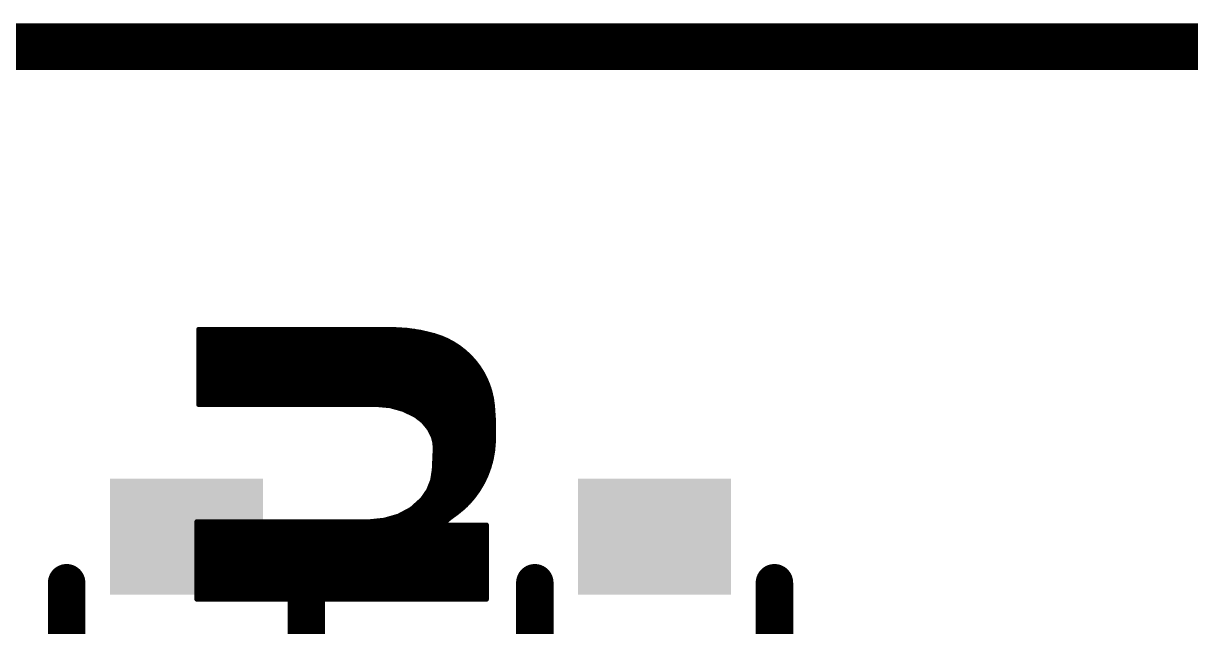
# Model space of a CAD drawing. Extents: x -15.4 to 59.8, y -10.2 to 15.4.
# Drawn here: x 6.74 to 13.07, y 12.09 to 15.37 of the extents above; entities that cross this region are included whole.
import ezdxf

# ---------------------------------------------------------------- set-up
doc = ezdxf.new("R2010")
doc.units = 0
for name, color, linetype in [('1', 12, 'CONTINUOUS'), ('16', 132, 'CONTINUOUS'), ('20', 53, 'CONTINUOUS'), ('21', 41, 'CONTINUOUS'), ('22', 40, 'CONTINUOUS')]:
    doc.layers.add(name, color=color, linetype=linetype)

# ---------------------------------------------------------------- blocks, each defined once
blk = doc.blocks.new('RECT')
blk.add_solid([(-0.5, -0.5), (0.5, -0.5), (-0.5, 0.5), (0.5, 0.5)])

msp = doc.modelspace()

# ---------------------------------------------------------------- linework, layer by layer
at = {"layer": '1', "const_width": 0.254}
msp.add_lwpolyline([(0, 15.24), (59.69, 15.24)], dxfattribs=at)
at = {"layer": '16', "const_width": 0.254}
msp.add_lwpolyline([(0, 15.24), (59.69, 15.24)], dxfattribs=at)
at = {"layer": '20', "const_width": 0.254}
msp.add_lwpolyline([(59.69, 15.24), (0, 15.24)], dxfattribs=at)
at = {"layer": '21', "const_width": 0.2032}
for points in [[(6.97, 10.93), (6.97, 12.33)], [(8.27, 10.93), (8.27, 12.33)], [(9.51, 10.93), (9.51, 12.33)], [(10.81, 10.93), (10.81, 12.33)]]:
    msp.add_lwpolyline(points, dxfattribs=at)
at = {"layer": '21', "const_width": 0.1016}
for points in [[(7.0208, 12.33, 1), (6.9192, 12.33)], [(8.3208, 12.33, 1), (8.2192, 12.33)], [(9.5608, 12.33, 1), (9.4592, 12.33)], [(10.8608, 12.33, 1), (10.7592, 12.33)]]:
    msp.add_lwpolyline(points, format="xyb", dxfattribs=at)
at = {"layer": '22'}
for points, const_width in [([(7.6924, 13.7058, 1), (7.6796, 13.7058)], 0.0127), ([(7.6924, 13.7058, 1), (7.6796, 13.7058)], 0.0127), ([(7.686, 13.7121, 1), (7.686, 13.6995)], 0.0127), ([(7.686, 13.7121, 1), (7.686, 13.6995)], 0.0127), ([(7.686, 13.6969, 1), (7.686, 13.6843)], 0.0127), ([(8.7406, 13.7121, 1), (8.7396, 13.6995)], 0.0127), ([(8.9637, 13.6728, 0.0668), (8.7401, 13.7058)], 0.0254), ([(8.7402, 13.7121, 1), (8.74, 13.6995)], 0.0127), ([(8.7401, 13.6995, 1), (8.7401, 13.7121)], 0.0127), ([(8.7401, 13.6995, 1), (8.7401, 13.7121)], 0.0127), ([(8.8543, 13.703, 1), (8.8517, 13.6906)], 0.0127), ([(8.8525, 13.6904, 1), (8.8535, 13.7031)], 0.0127), ([(8.8815, 13.6843, 1), (8.8815, 13.6969)], 0.0127), ([(8.966, 13.6787, 1), (8.9614, 13.6669)], 0.0127), ([(9.1567, 13.5585, 0.1281), (8.9637, 13.6728)], 0.0254), ([(8.9655, 13.6789, 1), (8.9619, 13.6667)], 0.0127), ([(8.9619, 13.6667, 1), (8.9655, 13.6789)], 0.0127), ([(8.9624, 13.6666, 1), (8.965, 13.679)], 0.0127), ([(7.686, 13.6715, 1), (7.686, 13.6589)], 0.0127), ([(7.686, 13.6462, 1), (7.686, 13.6335)], 0.0127), ([(7.686, 13.6207, 1), (7.686, 13.6081)], 0.0127), ([(8.9836, 13.6589, 1), (8.9836, 13.6715)], 0.0127), ([(9.0375, 13.6513, 1), (9.031, 13.6404)], 0.0127), ([(9.032, 13.6399, 1), (9.0365, 13.6518)], 0.0127), ([(9.0445, 13.6335, 1), (9.0445, 13.6462)], 0.0127), ([(9.0874, 13.6081, 1), (9.0874, 13.6207)], 0.0127), ([(9.1033, 13.6122, 1), (9.0951, 13.6026)], 0.0127), ([(9.0959, 13.6019, 1), (9.1024, 13.6129)], 0.0127), ([(7.686, 13.57, 1), (7.686, 13.5573)], 0.0127), ([(7.686, 13.5953, 1), (7.686, 13.5827)], 0.0127), ([(9.1208, 13.5827, 1), (9.1208, 13.5953)], 0.0127), ([(9.1617, 13.5624, 1), (9.1517, 13.5546)], 0.0127), ([(9.2812, 13.2918, 0.1741), (9.1567, 13.5585)], 0.0254), ([(9.1612, 13.563, 1), (9.1522, 13.554)], 0.0127), ([(9.1507, 13.5573, 1), (9.1507, 13.57)], 0.0127), ([(9.1522, 13.554, 1), (9.1612, 13.563)], 0.0127), ([(9.1526, 13.5537, 1), (9.1608, 13.5633)], 0.0127), ([(7.686, 13.4938, 1), (7.686, 13.4811)], 0.0127), ([(7.686, 13.5445, 1), (7.686, 13.5319)], 0.0127), ([(7.686, 13.5191, 1), (7.686, 13.5065)], 0.0127), ([(9.1727, 13.5319, 1), (9.1727, 13.5445)], 0.0127), ([(9.1927, 13.5065, 1), (9.1927, 13.5191)], 0.0127), ([(9.2242, 13.4827, 1), (9.2127, 13.4773)], 0.0127), ([(9.2126, 13.4811, 1), (9.2126, 13.4938)], 0.0127), ([(9.2134, 13.4761, 1), (9.2234, 13.4839)], 0.0127), ([(7.686, 13.4684, 1), (7.686, 13.4557)], 0.0127), ([(7.686, 13.4429, 1), (7.686, 13.4303)], 0.0127), ([(9.2269, 13.4557, 1), (9.2269, 13.4684)], 0.0127), ([(9.2387, 13.4303, 1), (9.2387, 13.4429)], 0.0127), ([(7.686, 13.4176, 1), (7.686, 13.4049)], 0.0127), ([(7.686, 13.3922, 1), (7.686, 13.3795)], 0.0127), ([(7.686, 13.3667, 1), (7.686, 13.3541)], 0.0127), ([(9.2506, 13.4049, 1), (9.2506, 13.4176)], 0.0127), ([(9.2669, 13.3908, 1), (9.2545, 13.3882)], 0.0127), ([(9.2549, 13.3868, 1), (9.2664, 13.3922)], 0.0127), ([(9.2615, 13.3795, 1), (9.2615, 13.3922)], 0.0127), ([(9.2668, 13.3541, 1), (9.2668, 13.3667)], 0.0127), ([(7.6796, 13.2969, 1), (7.6924, 13.2969)], 0.0127), ([(7.6796, 13.2969, 1), (7.6924, 13.2969)], 0.0127), ([(7.686, 13.3414, 1), (7.686, 13.3287)], 0.0127), ([(7.686, 13.316, 1), (7.686, 13.3033)], 0.0127), ([(7.686, 13.3033, 1), (7.686, 13.2906)], 0.0127), ([(7.686, 13.3033, 1), (7.686, 13.2906)], 0.0127), ([(8.6518, 13.3032, 1), (8.6506, 13.2906)], 0.0127), ([(8.8621, 13.2385, 0.136), (8.6512, 13.2969)], 0.0254), ([(8.6512, 13.3032, 1), (8.6512, 13.2906)], 0.0127), ([(8.6512, 13.2906, 1), (8.6512, 13.3033)], 0.0127), ([(8.6512, 13.2906, 1), (8.6512, 13.3033)], 0.0127), ([(8.7263, 13.2964, 1), (8.7229, 13.2842)], 0.0127), ([(8.7241, 13.284, 1), (8.7252, 13.2966)], 0.0127), ([(9.2721, 13.3287, 1), (9.2721, 13.3414)], 0.0127), ([(9.2875, 13.292, 1), (9.2749, 13.2916)], 0.0127), ([(9.2862, 13.0912, 0.0335), (9.2812, 13.2918)], 0.0254), ([(9.2875, 13.2924, 1), (9.2749, 13.2912)], 0.0127), ([(9.275, 13.2905, 1), (9.2874, 13.2931)], 0.0127), ([(9.2775, 13.3033, 1), (9.2775, 13.316)], 0.0127), ([(8.7466, 13.2905, 1), (8.7466, 13.2779)], 0.0127), ([(8.7985, 13.2763, 1), (8.7929, 13.2649)], 0.0127), ([(8.794, 13.2645, 1), (8.7974, 13.2767)], 0.0127), ([(8.8201, 13.2652, 1), (8.8201, 13.2525)], 0.0127), ([(8.866, 13.2435, 1), (8.8582, 13.2335)], 0.0127), ([(8.9586, 13.1216, 0.1719), (8.8621, 13.2385)], 0.0254), ([(8.8654, 13.2439, 1), (8.8588, 13.2331)], 0.0127), ([(8.8588, 13.2331, 1), (8.8654, 13.2439)], 0.0127), ([(8.8593, 13.2328, 1), (8.8649, 13.2442)], 0.0127), ([(8.8688, 13.2398, 1), (8.8688, 13.2271)], 0.0127), ([(9.2749, 13.2912, 1), (9.2875, 13.2924)], 0.0127), ([(9.2814, 13.2779, 1), (9.2814, 13.2905)], 0.0127), ([(9.282, 13.2525, 1), (9.282, 13.2652)], 0.0127), ([(9.2827, 13.2271, 1), (9.2827, 13.2398)], 0.0127), ([(8.9019, 13.2143, 1), (8.9019, 13.2017)], 0.0127), ([(8.9078, 13.2113, 1), (8.898, 13.2032)], 0.0127), ([(8.899, 13.2022, 1), (8.9068, 13.2123)], 0.0127), ([(8.9232, 13.189, 1), (8.9232, 13.1763)], 0.0127), ([(8.9413, 13.1704, 1), (8.93, 13.1648)], 0.0127), ([(8.9307, 13.1636, 1), (8.9405, 13.1716)], 0.0127), ([(9.2833, 13.2017, 1), (9.2833, 13.2143)], 0.0127), ([(9.2839, 13.1763, 1), (9.2839, 13.189)], 0.0127), ([(8.9408, 13.1636, 1), (8.9408, 13.1509)], 0.0127), ([(8.9535, 13.1381, 1), (8.9535, 13.1255)], 0.0127), ([(8.9648, 13.1232, 1), (8.9524, 13.12)], 0.0127), ([(8.9687, 13.0556, 0.0992), (8.9586, 13.1216)], 0.0254), ([(8.9646, 13.1238, 1), (8.9526, 13.1194)], 0.0127), ([(8.9526, 13.1194, 1), (8.9646, 13.1238)], 0.0127), ([(8.9529, 13.1188, 1), (8.9643, 13.1244)], 0.0127), ([(8.9625, 13.1128, 1), (8.9625, 13.1001)], 0.0127), ([(9.2846, 13.1509, 1), (9.2846, 13.1636)], 0.0127), ([(9.2852, 13.1255, 1), (9.2852, 13.1381)], 0.0127), ([(9.2858, 13.1001, 1), (9.2858, 13.1128)], 0.0127), ([(8.9687, 13.0556, 0.0006), (8.9637, 12.9438)], 0.0254), ([(8.9733, 13.0894, 1), (8.9606, 13.0888)], 0.0127), ([(8.9608, 13.0875, 1), (8.9731, 13.0907)], 0.0127), ([(8.9674, 13.0874, 1), (8.9674, 13.0747)], 0.0127), ([(8.9624, 13.0559, 1), (8.975, 13.0553)], 0.0127), ([(8.975, 13.0553, 1), (8.9624, 13.0559)], 0.0127), ([(8.975, 13.0553, 1), (8.9624, 13.0559)], 0.0127), ([(8.9687, 13.0619, 1), (8.9687, 13.0493)], 0.0127), ([(8.9624, 13.0553, 1), (8.975, 13.0559)], 0.0127), ([(9.177, 12.7965, 0.1577), (9.2862, 13.0912)], 0.0254), ([(9.2799, 13.0915, 1), (9.2925, 13.0909)], 0.0127), ([(9.2925, 13.0903, 1), (9.2799, 13.0921)], 0.0127), ([(9.2925, 13.0909, 1), (9.2799, 13.0915)], 0.0127), ([(9.2799, 13.091, 1), (9.2925, 13.0914)], 0.0127), ([(9.281, 13.0493, 1), (9.281, 13.0619)], 0.0127), ([(9.2847, 13.0747, 1), (9.2847, 13.0874)], 0.0127), ([(8.9653, 12.9857, 1), (8.9653, 12.9731)], 0.0127), ([(8.9664, 13.0112, 1), (8.9664, 12.9985)], 0.0127), ([(8.9676, 13.0366, 1), (8.9676, 13.0239)], 0.0127), ([(9.2644, 12.987, 1), (9.277, 12.9851)], 0.0127), ([(9.2767, 12.9838, 1), (9.2648, 12.9882)], 0.0127), ([(9.2682, 12.9731, 1), (9.2682, 12.9857)], 0.0127), ([(9.2735, 12.9985, 1), (9.2735, 13.0112)], 0.0127), ([(9.2772, 13.0239, 1), (9.2772, 13.0366)], 0.0127), ([(8.9002, 12.7838, 0.1688), (8.9637, 12.9438)], 0.0254), ([(8.9613, 12.935, 1), (8.9613, 12.9223)], 0.0127), ([(8.9574, 12.9441, 1), (8.97, 12.9435)], 0.0127), ([(8.9574, 12.9441, 1), (8.97, 12.9435)], 0.0127), ([(8.97, 12.9428, 1), (8.9574, 12.9448)], 0.0127), ([(8.97, 12.9435, 1), (8.9574, 12.9441)], 0.0127), ([(8.9642, 12.9604, 1), (8.9642, 12.9477)], 0.0127), ([(9.2494, 12.9223, 1), (9.2494, 12.935)], 0.0127), ([(9.2588, 12.9477, 1), (9.2588, 12.9604)], 0.0127), ([(8.9413, 12.8588, 1), (8.9413, 12.8461)], 0.0127), ([(8.9514, 12.8841, 1), (8.9514, 12.8715)], 0.0127), ([(8.9484, 12.8871, 1), (8.961, 12.8852)], 0.0127), ([(8.9606, 12.8838, 1), (8.9488, 12.8885)], 0.0127), ([(8.9574, 12.9095, 1), (8.9574, 12.8969)], 0.0127), ([(9.2123, 12.8461, 1), (9.2123, 12.8588)], 0.0127), ([(9.2278, 12.8886, 1), (9.2397, 12.8842)], 0.0127), ([(9.2391, 12.883, 1), (9.2284, 12.8898)], 0.0127), ([(9.2284, 12.8715, 1), (9.2284, 12.8841)], 0.0127), ([(9.24, 12.8969, 1), (9.24, 12.9095)], 0.0127), ([(8.7706, 12.6924, 0.1229), (8.9002, 12.7838)], 0.0254), ([(8.8954, 12.7879, 1), (8.905, 12.7797)], 0.0127), ([(8.895, 12.7874, 1), (8.9054, 12.7802)], 0.0127), ([(8.905, 12.7797, 1), (8.8954, 12.7879)], 0.0127), ([(8.9045, 12.7791, 1), (8.8959, 12.7885)], 0.0127), ([(8.9124, 12.8079, 1), (8.9124, 12.7953)], 0.0127), ([(8.9298, 12.8333, 1), (8.9298, 12.8207)], 0.0127), ([(8.9273, 12.8343, 1), (8.9391, 12.8296)], 0.0127), ([(8.9384, 12.8283, 1), (8.9279, 12.8355)], 0.0127), ([(9.0881, 12.7102, 0.0664), (9.177, 12.7965)], 0.0254), ([(9.172, 12.8004, 1), (9.182, 12.7926)], 0.0127), ([(9.1716, 12.7999, 1), (9.1824, 12.7931)], 0.0127), ([(9.182, 12.7926, 1), (9.172, 12.8004)], 0.0127), ([(9.1817, 12.7922, 1), (9.1723, 12.8008)], 0.0127), ([(9.1802, 12.7953, 1), (9.1802, 12.8079)], 0.0127), ([(9.1963, 12.8207, 1), (9.1963, 12.8333)], 0.0127), ([(8.8322, 12.7317, 1), (8.8322, 12.7191)], 0.0127), ([(8.8368, 12.7348, 1), (8.8453, 12.7254)], 0.0127), ([(8.844, 12.7245, 1), (8.838, 12.7357)], 0.0127), ([(8.8638, 12.7571, 1), (8.8638, 12.7445)], 0.0127), ([(8.8918, 12.7826, 1), (8.8918, 12.7699)], 0.0127), ([(9.106, 12.7191, 1), (9.106, 12.7317)], 0.0127), ([(9.1307, 12.7547, 1), (9.1401, 12.7461)], 0.0127), ([(9.1395, 12.7456, 1), (9.1313, 12.7552)], 0.0127), ([(9.1358, 12.7445, 1), (9.1358, 12.7571)], 0.0127), ([(9.1587, 12.7699, 1), (9.1587, 12.7826)], 0.0127), ([(7.6759, 12.6683, 1), (7.6759, 12.6556)], 0.0127), ([(7.6759, 12.6683, 1), (7.6759, 12.6556)], 0.0127), ([(7.6823, 12.6619, 1), (7.6696, 12.6619)], 0.0127), ([(7.6823, 12.6619, 1), (7.6696, 12.6619)], 0.0127), ([(8.5446, 12.6619, 0.0064), (8.6131, 12.6619)], 0.0254), ([(8.5447, 12.6682, 1), (8.5445, 12.6556)], 0.0127), ([(8.5446, 12.6556, 1), (8.5446, 12.6683)], 0.0127), ([(8.6131, 12.6619, 0.0895), (8.7706, 12.6924)], 0.0254), ([(8.6125, 12.6682, 1), (8.6137, 12.6556)], 0.0127), ([(8.613, 12.6682, 1), (8.6132, 12.6556)], 0.0127), ([(8.6131, 12.6556, 1), (8.6131, 12.6683)], 0.0127), ([(8.6132, 12.6556, 1), (8.613, 12.6682)], 0.0127), ([(8.6915, 12.6762, 1), (8.695, 12.664)], 0.0127), ([(8.6939, 12.6638, 1), (8.6926, 12.6764)], 0.0127), ([(8.7088, 12.6809, 1), (8.7088, 12.6683)], 0.0127), ([(8.7683, 12.6983, 1), (8.7729, 12.6865)], 0.0127), ([(8.7676, 12.698, 1), (8.7736, 12.6868)], 0.0127), ([(8.7729, 12.6865, 1), (8.7683, 12.6983)], 0.0127), ([(8.7724, 12.6863, 1), (8.7688, 12.6985)], 0.0127), ([(8.7848, 12.7064, 1), (8.7848, 12.6937)], 0.0127), ([(9.0348, 12.6695, 0.205), (9.0272, 12.6517)], 0.0254), ([(9.024, 12.665, 1), (9.0344, 12.6578)], 0.0127), ([(9.0354, 12.6601, 1), (9.023, 12.6626)], 0.0127), ([(9.05, 12.6822, 0.0333), (9.0348, 12.6695)], 0.0254), ([(9.0307, 12.6744, 1), (9.0389, 12.6646)], 0.0127), ([(9.0304, 12.6741, 1), (9.0392, 12.6649)], 0.0127), ([(9.04, 12.6659, 1), (9.0296, 12.6731)], 0.0127), ([(9.0392, 12.6649, 1), (9.0304, 12.6741)], 0.0127), ([(9.0409, 12.6683, 1), (9.0409, 12.6809)], 0.0127), ([(9.05, 12.6822, 0.0022), (9.0881, 12.7102)], 0.0254), ([(9.0462, 12.6873, 1), (9.0538, 12.6771)], 0.0127), ([(9.0463, 12.6873, 1), (9.0537, 12.6771)], 0.0127), ([(9.0541, 12.6773, 1), (9.0459, 12.6871)], 0.0127), ([(9.0537, 12.6771, 1), (9.0463, 12.6873)], 0.0127), ([(9.0742, 12.6937, 1), (9.0742, 12.7064)], 0.0127), ([(9.0843, 12.7153, 1), (9.0919, 12.7051)], 0.0127), ([(9.084, 12.715, 1), (9.0922, 12.7054)], 0.0127), ([(9.0919, 12.7051, 1), (9.0843, 12.7153)], 0.0127), ([(9.0919, 12.7051, 1), (9.0843, 12.7153)], 0.0127), ([(7.6759, 12.6555, 1), (7.6759, 12.6429)], 0.0127), ([(7.6759, 12.6302, 1), (7.6759, 12.6175)], 0.0127), ([(7.6759, 12.6047, 1), (7.6759, 12.5921)], 0.0127), ([(9.021, 12.653, 1), (9.0334, 12.6504)], 0.0127), ([(9.0335, 12.6517, 1), (9.0209, 12.6517)], 0.0127), ([(9.0335, 12.6517, 1), (9.0209, 12.6517)], 0.0127), ([(9.0209, 12.6517, 1), (9.0335, 12.6517)], 0.0127), ([(9.0272, 12.6504, 1), (9.0272, 12.6378)], 0.0127), ([(9.0272, 12.6504, 1), (9.0272, 12.6378)], 0.0127), ([(9.0209, 12.6441, 1), (9.0335, 12.6441)], 0.0127), ([(9.0209, 12.6441, 1), (9.0335, 12.6441)], 0.0127), ([(9.0272, 12.6429, 1), (9.0272, 12.6555)], 0.0127), ([(9.2545, 12.6441, 1), (9.2418, 12.6441)], 0.0127), ([(9.2545, 12.6441, 1), (9.2418, 12.6441)], 0.0127), ([(9.2481, 12.6378, 1), (9.2481, 12.6504)], 0.0127), ([(9.2481, 12.6378, 1), (9.2481, 12.6504)], 0.0127), ([(9.2481, 12.6175, 1), (9.2481, 12.6302)], 0.0127), ([(9.2481, 12.5921, 1), (9.2481, 12.6047)], 0.0127), ([(7.6759, 12.554, 1), (7.6759, 12.5413)], 0.0127), ([(7.6759, 12.5793, 1), (7.6759, 12.5667)], 0.0127), ([(9.2481, 12.5667, 1), (9.2481, 12.5793)], 0.0127), ([(9.2481, 12.5413, 1), (9.2481, 12.554)], 0.0127), ([(7.6759, 12.4778, 1), (7.6759, 12.4651)], 0.0127), ([(7.6759, 12.5285, 1), (7.6759, 12.5159)], 0.0127), ([(7.6759, 12.5031, 1), (7.6759, 12.4905)], 0.0127), ([(9.2481, 12.5159, 1), (9.2481, 12.5285)], 0.0127), ([(9.2481, 12.4905, 1), (9.2481, 12.5031)], 0.0127), ([(9.2481, 12.4651, 1), (9.2481, 12.4778)], 0.0127), ([(7.6759, 12.4523, 1), (7.6759, 12.4397)], 0.0127), ([(7.6759, 12.4269, 1), (7.6759, 12.4143)], 0.0127), ([(9.2481, 12.4397, 1), (9.2481, 12.4523)], 0.0127), ([(9.2481, 12.4143, 1), (9.2481, 12.4269)], 0.0127), ([(7.6759, 12.4016, 1), (7.6759, 12.3889)], 0.0127), ([(7.6759, 12.3762, 1), (7.6759, 12.3635)], 0.0127), ([(7.6759, 12.3507, 1), (7.6759, 12.3381)], 0.0127), ([(9.2481, 12.3889, 1), (9.2481, 12.4016)], 0.0127), ([(9.2481, 12.3635, 1), (9.2481, 12.3762)], 0.0127), ([(9.2481, 12.3381, 1), (9.2481, 12.3507)], 0.0127), ([(7.6759, 12.3254, 1), (7.6759, 12.3127)], 0.0127), ([(7.6759, 12.3, 1), (7.6759, 12.2873)], 0.0127), ([(9.2481, 12.3127, 1), (9.2481, 12.3254)], 0.0127), ([(9.2481, 12.2873, 1), (9.2481, 12.3)], 0.0127), ([(7.6759, 12.2492, 1), (7.6759, 12.2365)], 0.0127), ([(7.6759, 12.2467, 1), (7.6759, 12.234)], 0.0127), ([(7.6759, 12.2467, 1), (7.6759, 12.234)], 0.0127), ([(7.6759, 12.2745, 1), (7.6759, 12.2619)], 0.0127), ([(7.6696, 12.2403, 1), (7.6823, 12.2403)], 0.0127), ([(7.6696, 12.2403, 1), (7.6823, 12.2403)], 0.0127), ([(9.2418, 12.2403, 1), (9.2545, 12.2403)], 0.0127), ([(9.2418, 12.2403, 1), (9.2545, 12.2403)], 0.0127), ([(9.2481, 12.2619, 1), (9.2481, 12.2745)], 0.0127), ([(9.2481, 12.2365, 1), (9.2481, 12.2492)], 0.0127), ([(9.2481, 12.234, 1), (9.2481, 12.2467)], 0.0127), ([(9.2481, 12.234, 1), (9.2481, 12.2467)], 0.0127)]:
    msp.add_lwpolyline(points, format="xyb", dxfattribs=dict(at, const_width=const_width))
at = {"layer": '22', "const_width": 0.0254}
for points in [[(8.7401, 13.7058), (7.686, 13.7058)], [(7.686, 13.7058), (7.686, 13.2969)], [(8.7401, 13.7058), (7.686, 13.7058)], [(7.686, 13.7058), (7.686, 13.2969)], [(7.686, 13.6906), (8.8815, 13.6906)], [(8.853, 13.6968), (8.7401, 13.7058)], [(8.9637, 13.6728), (8.853, 13.6968)], [(9.0342, 13.6459), (8.9637, 13.6728)], [(7.686, 13.6652), (8.9836, 13.6652)], [(7.686, 13.6398), (9.0445, 13.6398)], [(7.686, 13.6144), (9.0874, 13.6144)], [(9.0992, 13.6074), (9.0342, 13.6459)], [(9.1567, 13.5585), (9.0992, 13.6074)], [(7.686, 13.589), (9.1208, 13.589)], [(7.686, 13.5636), (9.1507, 13.5636)], [(9.2184, 13.48), (9.1567, 13.5585)], [(7.686, 13.5382), (9.1727, 13.5382)], [(7.686, 13.5128), (9.1927, 13.5128)], [(7.686, 13.4874), (9.2126, 13.4874)], [(9.2607, 13.3895), (9.2184, 13.48)], [(7.686, 13.462), (9.2269, 13.462)], [(7.686, 13.4366), (9.2387, 13.4366)], [(7.686, 13.4112), (9.2506, 13.4112)], [(7.686, 13.3858), (9.2615, 13.3858)], [(7.686, 13.3604), (9.2668, 13.3604)], [(9.2812, 13.2918), (9.2607, 13.3895)], [(7.686, 13.335), (9.2721, 13.335)], [(7.686, 13.3096), (9.2775, 13.3096)], [(7.686, 13.2969), (8.6512, 13.2969)], [(7.686, 13.2969), (8.6512, 13.2969)], [(8.6512, 13.2969), (8.7246, 13.2903)], [(8.7246, 13.2903), (8.7957, 13.2706)], [(9.2862, 13.0912), (9.2812, 13.2918)], [(8.7466, 13.2842), (9.2814, 13.2842)], [(8.7957, 13.2706), (8.8621, 13.2385)], [(8.8201, 13.2588), (9.282, 13.2588)], [(8.8621, 13.2385), (8.9029, 13.2072)], [(8.8688, 13.2334), (9.2827, 13.2334)], [(8.9019, 13.208), (9.2833, 13.208)], [(8.9029, 13.2072), (8.9356, 13.1676)], [(8.9232, 13.1826), (9.2839, 13.1826)], [(8.9356, 13.1676), (8.9586, 13.1216)], [(8.9408, 13.1572), (9.2846, 13.1572)], [(8.9535, 13.1318), (9.2852, 13.1318)], [(8.9586, 13.1216), (8.9669, 13.0891)], [(8.9625, 13.1064), (9.2858, 13.1064)], [(8.9687, 13.0556), (8.9637, 12.9438)], [(8.9669, 13.0891), (8.9687, 13.0556)], [(8.9674, 13.081), (9.2847, 13.081)], [(8.9687, 13.0556), (9.281, 13.0556)], [(9.2707, 12.986), (9.2862, 13.0912)], [(8.9653, 12.9794), (9.2682, 12.9794)], [(8.9664, 13.0048), (9.2735, 13.0048)], [(8.9676, 13.0302), (9.2772, 13.0302)], [(9.2338, 12.8864), (9.2707, 12.986)], [(8.9637, 12.9438), (8.9547, 12.8862)], [(8.9613, 12.9286), (9.2494, 12.9286)], [(8.9642, 12.954), (9.2588, 12.954)], [(8.9547, 12.8862), (8.9332, 12.8319)], [(8.9413, 12.8524), (9.2123, 12.8524)], [(8.9514, 12.8778), (9.2284, 12.8778)], [(8.9574, 12.9032), (9.24, 12.9032)], [(9.177, 12.7965), (9.2338, 12.8864)], [(8.9002, 12.7838), (8.841, 12.7301)], [(8.9332, 12.8319), (8.9002, 12.7838)], [(8.9124, 12.8016), (9.1802, 12.8016)], [(8.9298, 12.827), (9.1963, 12.827)], [(9.1354, 12.7504), (9.177, 12.7965)], [(8.841, 12.7301), (8.7706, 12.6924)], [(8.8322, 12.7254), (9.106, 12.7254)], [(8.8638, 12.7508), (9.1358, 12.7508)], [(8.8918, 12.7762), (9.1587, 12.7762)], [(9.0881, 12.7102), (9.1354, 12.7504)], [(8.6131, 12.6619), (7.6759, 12.6619)], [(7.6759, 12.6619), (7.6759, 12.2403)], [(8.5446, 12.6619), (7.6759, 12.6619)], [(7.6759, 12.6619), (7.6759, 12.2403)], [(8.6932, 12.6701), (8.6131, 12.6619)], [(8.7706, 12.6924), (8.6932, 12.6701)], [(8.7088, 12.6746), (9.0409, 12.6746)], [(8.7848, 12.7), (9.0742, 12.7)], [(9.0272, 12.6517), (9.0292, 12.6614)], [(9.0292, 12.6614), (9.0348, 12.6695)], [(9.0348, 12.6695), (9.05, 12.6822)], [(9.05, 12.6822), (9.0881, 12.7102)], [(7.6759, 12.6492), (9.0272, 12.6492)], [(7.6759, 12.6238), (9.2481, 12.6238)], [(7.6759, 12.5984), (9.2481, 12.5984)], [(9.0272, 12.6441), (9.0272, 12.6517)], [(9.0272, 12.6441), (9.0272, 12.6517)], [(9.2481, 12.6441), (9.0272, 12.6441)], [(9.2481, 12.6441), (9.0272, 12.6441)], [(9.2481, 12.2403), (9.2481, 12.6441)], [(9.2481, 12.2403), (9.2481, 12.6441)], [(7.6759, 12.573), (9.2481, 12.573)], [(7.6759, 12.5476), (9.2481, 12.5476)], [(7.6759, 12.5222), (9.2481, 12.5222)], [(7.6759, 12.4968), (9.2481, 12.4968)], [(7.6759, 12.4714), (9.2481, 12.4714)], [(7.6759, 12.446), (9.2481, 12.446)], [(7.6759, 12.4206), (9.2481, 12.4206)], [(7.6759, 12.3952), (9.2481, 12.3952)], [(7.6759, 12.3698), (9.2481, 12.3698)], [(7.6759, 12.3444), (9.2481, 12.3444)], [(7.6759, 12.319), (9.2481, 12.319)], [(7.6759, 12.2936), (9.2481, 12.2936)], [(7.6759, 12.2682), (9.2481, 12.2682)], [(7.6759, 12.2428), (9.2481, 12.2428)], [(7.6759, 12.2403), (9.2481, 12.2403)], [(7.6759, 12.2403), (9.2481, 12.2403)]]:
    msp.add_lwpolyline(points, dxfattribs=at)

# ---------------------------------------------------------------- block references
at = {"layer": '1', "xscale": 0.63, "yscale": 0.83, "rotation": 90}
for p in [(7.62, 12.58), (10.16, 12.58)]:
    msp.add_blockref('RECT', p, dxfattribs=at)

doc.saveas('drawing.dxf')
